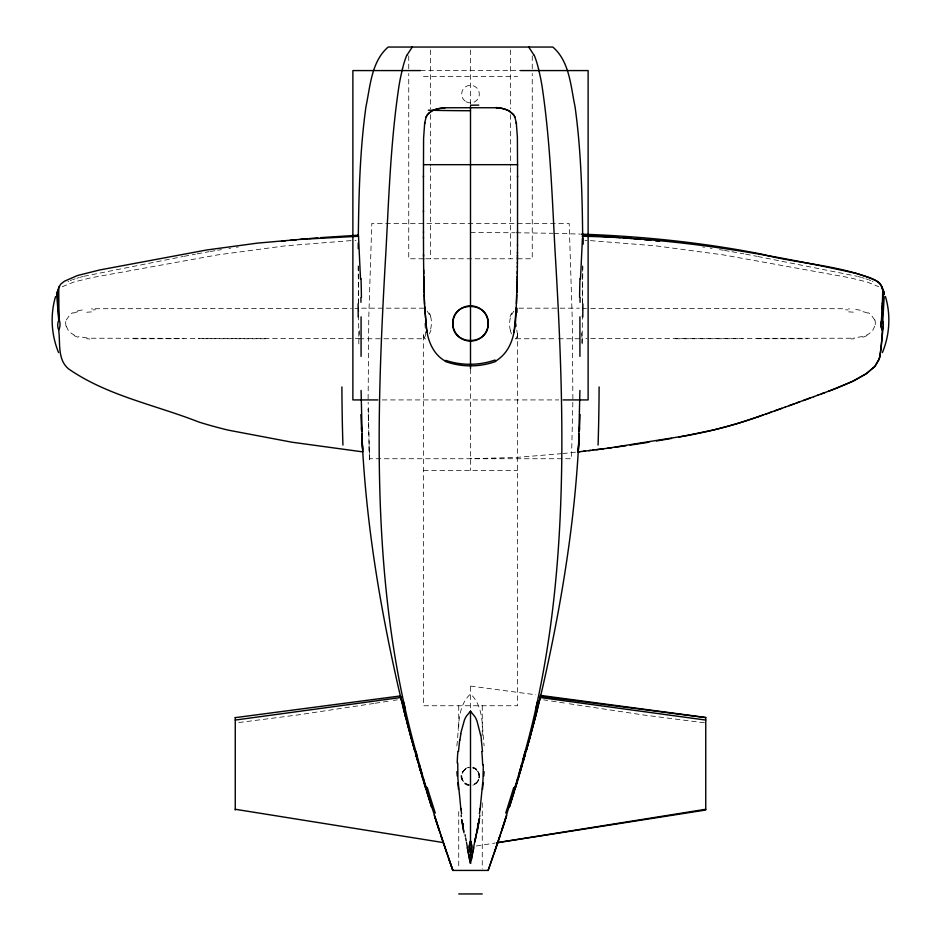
<?xml version="1.0" encoding="UTF-8"?>
<svg xmlns="http://www.w3.org/2000/svg" width="941" height="941" viewBox="0 0 941 941"><rect width="100%" height="100%" fill="white"/><g stroke="black" fill="none" stroke-linecap="round" stroke-linejoin="round"><path stroke-width="0.71" stroke-dasharray="4.71 3.53" d="M358.192 265.727L358.839 343.912M582.726 266.632L582.432 308.542L587.184 308.519M572.881 398.996L572.281 320.258L569.199 223.488L371.801 223.488L368.79 316.976L368.119 398.996M572.846 402.278L571.516 458.738L369.484 458.738L368.154 402.278M517.55 333.879L517.327 336.96M581.961 343.006L582.044 338.56L587.043 338.584M582.161 343.912L582.808 265.727M456.844 745.884C459.196 728.64 456.538 706.785 470.5 693.987C484.462 706.785 481.804 728.64 484.156 745.884M66.258 320.034L70.281 314.223A20.243 18.15 42.1 0 1 73.104 312.659M874.754 326.186L872.883 330.091L870.013 333.02A22.361 20.008 66.1 0 1 866.732 335.02M430.943 330.244L429.414 333.914M510.057 316.694L511.586 313.035M464.83 769.562C460.69 772.832 460.69 779.818 464.83 783.088M476.17 783.088C480.31 779.818 480.31 772.832 476.17 769.562M462.384 772.867L463.184 771.408M478.616 779.783L477.816 781.242M62.235 286.734L73.727 282.065L91.077 277.76L217.677 254.893L285.229 245.848L351.628 240.567M68.034 281.488L68.764 281.171M70.257 280.559L71.822 279.959M72.622 279.677L75.104 278.83M76.809 278.277L79.42 277.501M80.314 277.254L82.996 276.513M862.556 336.49L853.887 337.972M77.633 310.801L85.29 309.413M83.902 276.278L183.26 256.481M184.189 256.305L195.34 254.176M197.198 253.835L208.996 251.718M210.243 251.506L216.465 250.447M217.712 250.235L221.453 249.624M228.934 248.424L230.804 248.13M476.311 845.994L495.189 843.03M373.953 703.445L297.462 714.995L237.838 722.664M375.247 703.245L389.515 701.033M393.397 700.433L397.29 699.833M236.426 247.271L238.296 246.989M575.48 452.186L562.977 453.527M561.836 453.644L516.233 457.444L470.5 458.738M850.864 338.219L590.783 338.595M91.442 308.895L92.477 308.836M354.945 240.378L356.051 240.32M95.053 308.719L351.452 308.507M590.736 308.507L845.947 308.719M351.464 338.595L90.136 338.219M355.216 338.572L358.956 338.56L359.039 343.006M420.509 70.575L520.491 70.575M423.45 76.456L517.55 76.456M470.5 232.533L515.115 232.745M423.521 258.775L408.747 258.775L408.747 73.516M425.744 258.775L515.256 258.775M517.479 258.775L532.253 258.775L532.253 73.516M361.638 308.178L424.944 308.178M518.938 308.178L579.362 308.178M133.693 338.76L183.966 338.689M757.035 338.689L807.307 338.76M359.109 338.76L382.517 338.76M383.975 338.76L424.944 338.76M516.056 338.76L557.025 338.76M558.484 338.76L581.891 338.76M265.221 338.76L198.657 338.689M675.779 338.76L742.343 338.689M382.281 399.925L558.719 399.925M423.45 470.5L517.55 470.5M355.004 308.53L358.568 308.542L358.274 266.632M516.256 232.756L552.873 233.297M554.014 233.321L580.315 234.109M584.949 240.32L587.16 240.437M848.523 308.836L849.558 308.895M590.477 240.625L655.771 245.848L723.323 254.893L849.923 277.76L867.273 282.065L878.765 286.734M87.113 337.972L78.444 336.49M704.456 722.806L643.538 714.995L567.047 703.445M855.71 309.413L863.368 310.801M470.5 686.071L535.852 694.787M702.704 246.989L704.574 247.271M543.71 699.833L547.603 700.433M551.485 701.033L565.753 703.245M710.196 248.13L712.066 248.424M719.547 249.624L723.288 250.235M724.535 250.447L730.757 251.506M732.004 251.718L743.802 253.835M745.66 254.176L756.811 256.305M757.74 256.481L857.098 276.278M858.004 276.513L860.686 277.254M861.58 277.501L864.191 278.277M865.896 278.83L868.378 279.677M869.178 279.959L870.743 280.559M872.236 281.171L872.966 281.488M477.816 771.408L478.616 772.867M463.184 781.242L462.384 779.783M511.586 333.914L510.281 330.903M429.414 313.035L430.719 316.035M874.742 320.034L870.719 314.223A20.243 18.15 -42.1 0 0 867.896 312.659M66.246 326.186L68.117 330.091L70.987 333.02A22.361 20.008 -66.1 0 0 74.268 335.02M423.673 336.96L423.462 334.478M369.025 446.257L369.507 461.278L368.154 408.841L368.401 421.321M532.253 55.872L532.253 72.045M517.55 307.919L517.55 313.694M517.55 333.243L517.55 705.75L423.45 705.75L423.45 333.243M510.493 49.991L510.493 108.803M510.493 114.684L510.493 166.145M510.493 167.616L510.493 258.775M482.262 705.75L482.262 736.627M482.262 802.791L482.262 868.955M470.5 49.991L470.5 106.427M470.5 369.048L470.5 470.5M470.5 686.671L470.5 709.432M458.738 705.75L458.738 730.745M458.738 811.613L458.738 868.955M430.507 49.991L430.507 108.803M430.507 114.684L430.507 166.145M430.507 167.616L430.507 258.775M408.747 55.872L408.747 72.045M359.921 335.067A15.303 1.047 84.2 0 1 359.215 330.538M358.674 310.483A15.303 1.047 84.2 0 1 358.815 311.13M582.009 337.466A15.303 0.953 86.6 0 1 581.232 331.514M581.95 315.905A15.303 0.953 86.6 0 1 581.985 316.294M424.92 323.445A15.256 1.564 85.1 0 1 425.214 337.019A15.256 1.564 85.1 0 1 423.474 335.761M425.732 338.901A16.232 3.552 -75.8 0 1 423.991 336.172M430.543 316.247A13.374 6.611 -87.9 0 1 430.46 329.715M427.155 311.177A16.232 3.823 69.8 0 1 429.378 314.788M511.622 314.788A16.232 3.823 -69.8 0 1 513.845 311.177M510.457 330.691A13.374 6.611 -87.9 0 1 510.54 317.223M517.091 336.36A16.232 5.505 79.8 0 1 515.292 338.96M517.538 334.702A15.256 1.564 85.1 0 1 516.08 323.492M845.559 309.789A82.361 30.959 -1.1 0 1 848.053 309.895M848.582 311.871A65.952 32.923 -2.7 0 1 854.263 312.259M863.003 311.683A28.465 23.89 -21.8 0 1 867.567 313.141M874.895 319.952A9.398 7.716 -87.5 0 1 874.883 326.245M867.037 335.514A30.088 26.783 46 0 1 862.862 337.231M854.287 338.725A61.871 34.535 5.7 0 1 851.193 338.983M92.947 309.895A82.361 30.959 1.1 0 1 95.441 309.789M86.737 312.259A65.952 32.923 2.7 0 1 92.418 311.871M73.433 313.141A28.465 23.89 21.8 0 1 77.997 311.683M66.117 326.245A9.398 7.716 87.5 0 1 66.105 319.952M78.138 337.231A30.088 26.783 -46 0 1 73.963 335.514M89.807 338.983A61.871 34.535 -5.7 0 1 86.713 338.725M478.404 773.055A6.658 4.399 -90 0 1 478.404 779.595M464.713 769.467A8.116 7.14 -11.3 0 1 469.065 767.221M472.923 767.268A8.116 7.14 -11.3 0 1 476.581 769.22M462.102 780.018A6.658 5.399 81.9 0 1 461.855 772.42M476.287 783.183A8.116 7.14 -11.3 0 1 472.853 785.182M469.03 785.547A8.116 7.14 -11.3 0 1 464.419 783.43M472.817 767.915A8.975 8.598 0.3 0 1 473.041 784.476M469.206 784.747A8.975 8.598 0.3 0 1 469.324 767.703M472.982 767.856A8.822 8.822 0 0 1 472.982 784.794M469.241 785.053A8.822 8.822 0 0 1 469.241 767.597M466.089 101.746A8.822 8.822 0 0 0 479.322 94.1A8.822 8.822 0 0 0 466.089 86.454A8.822 8.822 0 0 0 466.089 101.746"/><path stroke-width="1.41" d="M423.45 175.92L423.45 211.948M517.538 231.639L517.503 245.401M517.538 232.462L517.55 175.92M517.55 177.026L517.55 164.675L423.45 164.675M361.085 356.357L361.085 316.858M517.456 256.352L517.515 244.848M579.915 316.858L579.915 356.357M517.468 255.352L517.303 273.713M517.479 253.341L517.479 252.341M579.915 390.433L578.644 444.023M517.444 259.363L517.456 257.364M358.215 248.647L358.262 243.013M358.321 235.979C358.839 192.787 360.003 149.454 365.967 106.627C370.295 86.325 371.33 61.518 388.163 47.05L552.837 47.05C569.67 61.518 570.705 86.325 575.033 106.627C581.362 152.254 582.338 198.422 582.75 244.425L582.726 237.932M517.409 263.386L517.421 262.386M517.374 267.397L517.385 266.397M517.338 271.184L517.021 288.605M580.032 302.296L580.091 297.65M517.244 277.501L517.268 276.242M517.197 280.018L517.221 278.759M882.729 290.028C881.317 279.254 866.226 276.889 857.58 273.737M517.15 282.547L517.174 281.288M517.127 283.806L516.903 292.663M471.676 857.369L470.5 863.391C468.43 855.91 473.652 848.312 470.5 841.019L470.5 711.09M882.235 309.848C881.729 299.779 887.292 284.876 874.73 280.042C838.949 264.715 798.709 264.021 761.398 254.082C702.104 242.413 641.821 236.262 581.456 234.156M882.387 303.308L881.341 321.669A11.245 11.245 0 0 0 881.341 327.362L882.27 330.785M882.717 290.193L882.74 289.628M358.298 235.697L358.321 235.074M882.387 303.437L882.74 290.745M883.599 291.639L882.246 287.746M516.985 289.616C514.939 313.847 519.844 346.264 495.519 361.191M582.608 234.944L582.479 236.626M580.491 279.195L582.432 238.202M457.749 762.998L457.914 778.713L460.643 806.696M516.832 294.698L516.48 303.849M881.988 319.775L882.282 320.387A11.657 11.657 0 0 1 883.34 325.398L881.658 341.618A46.662 4.999 89.9 0 1 880.941 349.264L879.659 357.204M882.235 331.667L882.152 333.408M580.115 414.593L579.338 431.366M883.54 292.804L883.587 292.016M579.374 430.437L579.503 427.743M578.974 438.494L579.115 435.812M883.528 293.227L882.14 320.069M882.117 334.267L882.023 335.972M579.197 434.06L578.362 449.269M578.833 441.176L578.209 451.88L593.653 450.057M516.28 307.589L514.233 330.444M881.976 336.807L881.776 340.077M578.209 451.88L578.374 449.21M578.633 444.834C574.304 526.254 560.848 606.969 542.863 686.424A1354.181 1354.181 0 0 1 535.523 716.442L530.43 735.697M884.34 294.498L884.105 291.957L882.529 289.546M881.717 340.865L880.188 354.475M884.164 296.827L882.764 321.634A11.316 11.316 0 0 1 883.211 326.668A12.104 12.104 0 0 1 882.964 327.95A13.386 13.386 0 0 1 882.564 329.244A14.668 14.668 0 0 1 882.305 329.891M484.097 771.679L483.745 776.09M458.479 751.483L459.679 740.12M483.156 782.724L482.498 789.393M479.675 816.612L479.828 815.247M471.17 843.195A16.691 16.691 0 0 0 470.982 842.466A17.209 17.209 0 0 0 470.759 841.736A17.844 17.844 0 0 0 470.5 841.019L469.406 846.841L470.5 852.781A19.632 19.632 0 0 0 470.759 852.028A18.738 18.738 0 0 0 470.982 851.287A17.961 17.961 0 0 0 471.17 850.546A17.314 17.314 0 0 0 471.323 849.794A16.773 16.773 0 0 0 471.441 849.053A16.338 16.338 0 0 0 471.535 848.323A16.021 16.021 0 0 0 471.323 843.865A16.338 16.338 0 0 0 471.159 843.042M480.357 806.696L482.992 779.948L483.309 764.892M480.181 808.084L479.416 813.824M480.145 809.695L480.451 807.354M431.39 111.285L427.555 114.602A9.975 9.234 -72.8 0 0 426.085 117.119L424.826 122.471A55.648 55.648 0 0 0 424.638 123.647L423.579 138.48L423.45 177.026M514.139 331.079L513.962 332.349M479.263 819.693L477.099 832.444M477.64 825.034L477.91 823.446M475.652 836.278L475.946 834.679M460.62 733.804L464.454 719.947A34.052 32.864 -4.7 0 1 466.242 716.372L470.5 711.161L475.099 716.96A36.405 35.158 3.4 0 1 477.028 721.1L480.604 735.097M475.37 837.878L471.441 859.733M880.106 354.969L879.212 358.991L879.612 357.404M473.194 850.617L473.735 847.735M472.841 851.323L471.911 856.157M475.217 840.384L479.522 818L474.852 841.936M705.75 717.642L540.546 696.211M540.452 696.646L539.511 700.492M402.454 68.834L400.372 78.268A214.572 151.724 90 0 0 398.937 86.243C390.833 140.35 388.915 195.128 386.022 249.694C376.224 417.91 370.26 589.701 416.498 753.729M540.569 696.14L540.228 697.516L705.75 720.065M537.593 708.267L535.264 717.407M536.441 712.666L535.958 714.56M534.935 718.677L535.441 716.572M524.502 753.729C570.422 589.76 565.023 417.851 554.978 249.694C552.073 195.128 550.167 140.35 542.063 86.243A214.572 151.724 90 0 0 540.628 78.268L538.546 68.834M535.088 717.924L534.253 721.335M534.559 719.947L528.395 742.967M533.888 722.723L533.523 724.111M533.253 725.146L532.935 726.358M522.82 760.034L525.066 751.624M532.594 727.64L531.653 731.169M55.543 296.591C50.096 314.906 51.285 334.972 58.613 352.593M523.667 756.882L524.231 754.776M521.102 766.339L523.384 757.94M531.053 733.392L525.948 751.741M530.089 736.991L517.879 779.536L518.409 777.795M521.679 764.245L518.515 775.572M520.514 768.444L513.021 794.416M528.007 744.554L526.137 751.247M524.278 757.599L525.501 753.47M523.443 760.528L524.866 755.694M516.715 781.865L517.797 778.089M524.231 757.917L522.596 763.445M522.302 764.586L519.844 772.843M521.761 766.35L519.173 775.137M516.35 783.124L501.647 830.668M518.491 777.431L519.491 774.172M518.95 775.984L519.22 775.078M518.679 776.89L515.021 788.876M517.585 780.512L517.044 782.324M516.491 784.135L516.762 783.23M514.974 789.111L517.468 780.901M515.891 786.1L514.915 789.299M509.199 806.943L510.74 801.932M514.256 791.428L514.586 790.358M513.927 792.487L513.268 794.616M514.551 790.475L509.34 807.131M512.28 797.803L512.939 795.674M511.951 798.874L511.281 800.991M510.951 802.05L509.34 807.143M505.27 819.435L506.07 816.941M506.787 815.118L505.705 818.482M506.082 817.306L494.59 851.817M505.164 820.152L505.435 819.317M504.611 821.834L505.258 819.846M504.341 822.681L504.846 821.105M504.435 822.375L500.824 833.361M504.023 823.646L503.164 826.28M502.776 827.433L503.2 826.174M502.741 827.562L501.953 829.962M500.459 834.455L498.918 839.054M497.942 841.877L488.144 870.425L452.856 870.425L443.058 841.877M498.589 840.054L499.012 838.796M499.695 836.714L492.249 858.639M498.165 841.313L497.742 842.571L705.75 809.272M488.144 870.425L492.461 858.027M882.387 352.593C889.716 334.972 890.904 314.906 885.457 296.591M406.794 55.39L412.276 47.05L411.793 47.497M58.754 287.746L57.401 291.487L58.86 320.069M59.012 287.417L59.601 286.758M58.471 289.546L56.601 293.58L58.73 320.363A12.057 12.057 0 0 0 58.66 329.903C60.483 342.795 57.189 359.227 68.387 368.743C107.121 395.785 155.371 404.901 198.857 422.05A470.665 470.618 -8 0 0 228.298 430.155L292.039 442.223L362.791 451.88L362.167 441.176M428.661 113.367L430.919 111.579M836.431 388.28L853.593 380.905L866.696 373.424L875.024 366.261L879.188 359.086L874.859 366.461L865.838 374L852.158 381.599L831.079 390.28M835.984 388.445L817.658 395.255M821.246 393.926L824.822 392.609M828.398 391.28L830.632 390.456M813.589 396.749L818.552 394.926M810.507 397.89L803.343 400.513M814.083 396.573L788.993 405.736M796.168 403.124L799.756 401.819M794.333 403.795L785.053 407.159M781.818 408.323L774.631 410.899M785.406 407.03L769.244 412.828M765.645 414.111L767.444 413.475M771.585 411.993L761.151 415.699M758.658 416.581L762.904 415.075M760.246 416.016L742.143 422.05A470.665 470.618 8 0 1 712.702 430.155L679.061 437.071M688.73 435.295L607.415 448.292M671.545 438.424L656.5 440.988M648.961 442.223L630.094 445.128M496.636 842.807L705.75 810.013L705.75 717.465L540.205 695.375M626.318 445.681L614.979 447.281M611.803 447.704L592.265 450.221M235.25 717.642L400.384 695.94L401.489 700.492M603.628 448.786L596.053 449.751M235.25 720.065L400.772 697.516L400.431 696.14M588.76 450.645L590.513 450.433M583.491 451.268L585.243 451.068M577.75 451.927L580.032 451.668M281.512 241.331L285.276 240.92M290.298 240.39L296.58 239.743M300.344 239.379L358.509 236.262L360.509 279.195M309.154 238.579L317.964 237.838M320.481 237.638L358.309 235.203M307.919 238.661L257.081 243.166L206.538 250.012L99.793 269.938L77.374 275.56L64.435 281.23L60.847 284.029L58.73 287.123L59.012 319.775M496.33 107.744L444.67 107.744M420.509 70.575L352.875 70.575L352.875 399.925L377.87 399.925M520.491 70.575L588.125 70.575L588.125 399.925L563.13 399.925M458.738 893.95L482.262 893.95M582.491 236.262C675.003 237.967 766.574 253.494 856.698 273.502M582.679 235.097L620.519 237.638M623.036 237.838L631.846 238.579M633.105 238.685L640.656 239.379M644.42 239.743L650.702 240.39M655.724 240.92L659.488 241.331M235.25 809.272L443.258 842.571L442.835 841.313M445.481 361.191C433.989 355.075 428.179 341.924 426.638 329.479M516.468 124.036A53.602 50.355 71.3 0 0 516.209 122.471L514.892 117.131A9.845 9.057 72.2 0 0 513.762 115.084L509.116 111.003A31.476 30.218 -88.3 0 0 496.342 107.58M509.622 111.297L512.727 113.767A10.916 10.916 0 0 1 514.892 117.131M529.207 47.497L528.724 47.05L534.206 55.39M881.399 286.758L881.988 287.417M448.539 858.027L452.856 870.425L441.305 836.714M446.41 851.817L432.19 808.19L420.486 768.444M441.988 838.796L442.411 840.054M442.082 839.054L440.541 834.455M440.176 833.361L436.154 821.105M437.8 826.174L439.047 829.962M437.836 826.28L436.977 823.646M438.541 828.174L439.353 830.668M435.565 819.317L435.836 820.152M435.742 819.846L436.389 821.834M435.295 818.482L434.213 815.118M434.918 817.306L437.095 824.01M436.13 820.693L437.33 824.434M431.66 807.143L430.049 802.05M434.93 816.941L435.73 819.435M431.66 807.131L426.449 790.475M429.719 800.991L429.049 798.874M428.72 797.803L428.061 795.674M427.732 794.616L427.073 792.487M430.26 801.932L431.801 806.943M426.414 790.358L426.744 791.428M426.085 789.299L425.109 786.1M423.532 780.901L426.026 789.111M425.979 788.876L422.321 776.89M423.956 782.324L423.415 780.512M424.238 783.23L424.779 785.041M422.591 777.795L423.144 779.607L410.911 736.991M427.979 794.416L424.65 783.124M421.509 774.172L422.509 777.431M421.827 775.137L419.451 767.186M420.321 770.02L418.698 764.586M420.215 769.797L421.156 772.843M419.239 766.35L419.545 767.397M418.404 763.445L416.134 755.694M423.203 778.089L424.285 781.865M417.557 760.528L415.499 753.47M421.78 773.055L415.934 751.624M415.052 751.741L406.477 720.288M414.863 751.247L409.947 733.392M419.321 764.245L419.898 766.339M362.367 444.834C366.696 526.254 380.152 606.969 398.137 686.424A1354.181 1354.181 0 0 0 405.477 716.442L410.57 735.697M416.769 754.776L417.334 756.882M409.347 731.169L408.406 727.64M407.747 725.146L408.123 726.57M407.206 723.064L407.477 724.111M406.265 719.277L405.912 717.924M405.559 716.572L406.065 718.677M405.736 717.407L403.407 708.267M405.042 714.56L404.559 712.666M463.678 831.362L461.725 819.658L463.972 832.82M470.5 863.391L469.324 857.369M358.392 234.944L358.509 236.262M469.089 856.157L466.501 842.56M469.559 859.733L467.265 847.735M465.63 837.878L466.218 841.019M465.054 834.679L465.348 836.278M463.09 823.446L463.36 825.034M427.038 332.349L426.861 331.079M461.584 813.824L460.819 808.084M426.814 330.762L426.473 328.209M460.549 807.354L460.855 809.695M426.591 329.162L424.685 306.884M426.438 327.88L424.72 307.589M481.322 740.12L482.521 751.483M461.172 815.2L461.313 816.565M458.502 789.393L457.844 782.724M457.255 776.09L456.903 771.679M582.679 235.179L582.726 236.909M362.473 446.528L362.626 449.21M424.697 307.119L424.626 305.954M361.662 431.366L360.885 414.593M361.803 434.06L362.485 446.646M424.532 304.084L424.638 306.178M424.168 294.698L424.544 304.319M362.356 444.023L361.085 390.433M424.52 303.849L424.273 297.768M361.497 427.743L361.626 430.437M424.226 296.744L423.932 286.335M424.062 291.651L424.097 292.663M424.015 289.616L424.038 290.628M423.979 288.605L423.873 283.806M423.732 276.231L423.897 285.076M423.85 282.547L423.556 258.363M360.909 297.65L360.968 302.296M423.697 273.713L423.65 269.926M423.556 259.363L423.474 237.391M423.532 254.352L423.544 256.352M423.462 231.639L423.474 238.202M423.462 232.462L423.45 210.76M517.55 165.169L517.385 137.163L516.362 123.647A55.648 55.648 0 0 0 516.174 122.471M470.5 106.427L470.5 368.613M235.25 717.465L235.25 810.001M470.5 841.019A17.844 17.844 0 0 0 470.241 841.736A17.209 17.209 0 0 0 470.018 842.466A16.691 16.691 0 0 0 469.83 843.195M471.441 844.642A15.774 15.774 0 0 1 471.594 846.853A15.809 15.809 0 0 1 471.582 847.582M470.5 852.781A19.632 19.632 0 0 1 470.241 852.028A18.738 18.738 0 0 1 470.018 851.287A17.961 17.961 0 0 1 469.83 850.546A17.314 17.314 0 0 1 469.677 849.794A16.773 16.773 0 0 1 469.559 849.053A16.338 16.338 0 0 1 469.465 848.323A16.021 16.021 0 0 1 469.677 843.865A16.338 16.338 0 0 1 469.841 843.042M469.418 847.582A15.809 15.809 0 0 1 469.406 846.841A15.691 15.691 0 0 1 469.559 844.653M480.792 735.074A134.681 129.223 15 0 1 481.498 740.108M481.792 751.506A246.071 233.145 28.5 0 1 482.662 764.892M457.208 762.998A252.317 240.19 -23.8 0 1 457.891 751.447M459.926 740.144A130.528 124.882 -19.2 0 1 460.878 733.839M402.513 68.869A74.621 52.767 90 0 1 406.712 55.331M534.288 55.331A74.621 52.767 90 0 1 538.487 68.869M342.924 445.069A323.116 42.568 -88.6 0 1 341.901 386.927M358.098 303.849A249.659 29.124 89.8 0 1 358.203 317.093M361.026 278.501A206.02 28.571 89.8 0 1 361.426 297.309M599.099 386.927A323.116 42.568 88.6 0 1 598.076 445.069M582.797 317.093A249.659 29.124 -89.8 0 1 582.902 303.849M579.574 297.309A206.02 28.571 -89.8 0 1 579.974 278.501M882.246 329.926A12.162 12.162 0 0 1 881.893 319.728M59.107 319.728A12.162 12.162 0 0 1 58.754 329.926M404.901 713.49A49.061 1.2 75.4 0 1 401.36 699.41M539.64 699.41A49.061 1.2 -75.4 0 1 536.099 713.49M513.739 787.499A350.44 61.2 -74 0 1 505.729 813.083M536.194 714.172A95.253 5.481 -75 0 1 535.664 716.23M537.487 701.81A166.251 18.244 -75.4 0 1 535.711 708.949M435.271 813.083A350.44 61.2 74 0 1 427.261 787.499M405.336 716.23A95.253 5.481 75 0 1 404.806 714.172M405.289 708.949A166.251 18.244 75.4 0 1 403.513 701.81M495.048 360.015A70.987 65.588 -3.4 0 1 445.799 360.391M424.614 124.047A53.602 50.273 -71.5 0 1 424.861 122.483M478.757 105.121A107.039 1.341 -0.7 0 1 470.476 105.227M470.476 110.72A107.039 6.834 0 0 1 428.343 110.168M431.331 111.167A31.112 29.712 48.4 0 1 444.681 108.203M496.33 107.921A29.312 29.312 0 0 1 509.704 111.144M430.79 111.426A28.959 28.959 0 0 1 444.67 107.944M426.097 117.131A11.08 11.08 0 0 1 428.673 113.379M495.625 361.497A74.586 74.586 0 0 1 445.375 361.497M758.669 416.616A473.358 473.311 7.9 0 1 688.73 435.26M452.856 323.245C451.562 345.888 488.873 346.394 488.144 323.692C489.449 301.061 452.127 300.532 452.856 323.245M460.608 338.078A17.644 17.644 0 0 0 488.097 324.727A17.644 17.644 0 0 0 462.796 307.601A17.644 17.644 0 0 0 460.608 338.078"/></g></svg>
